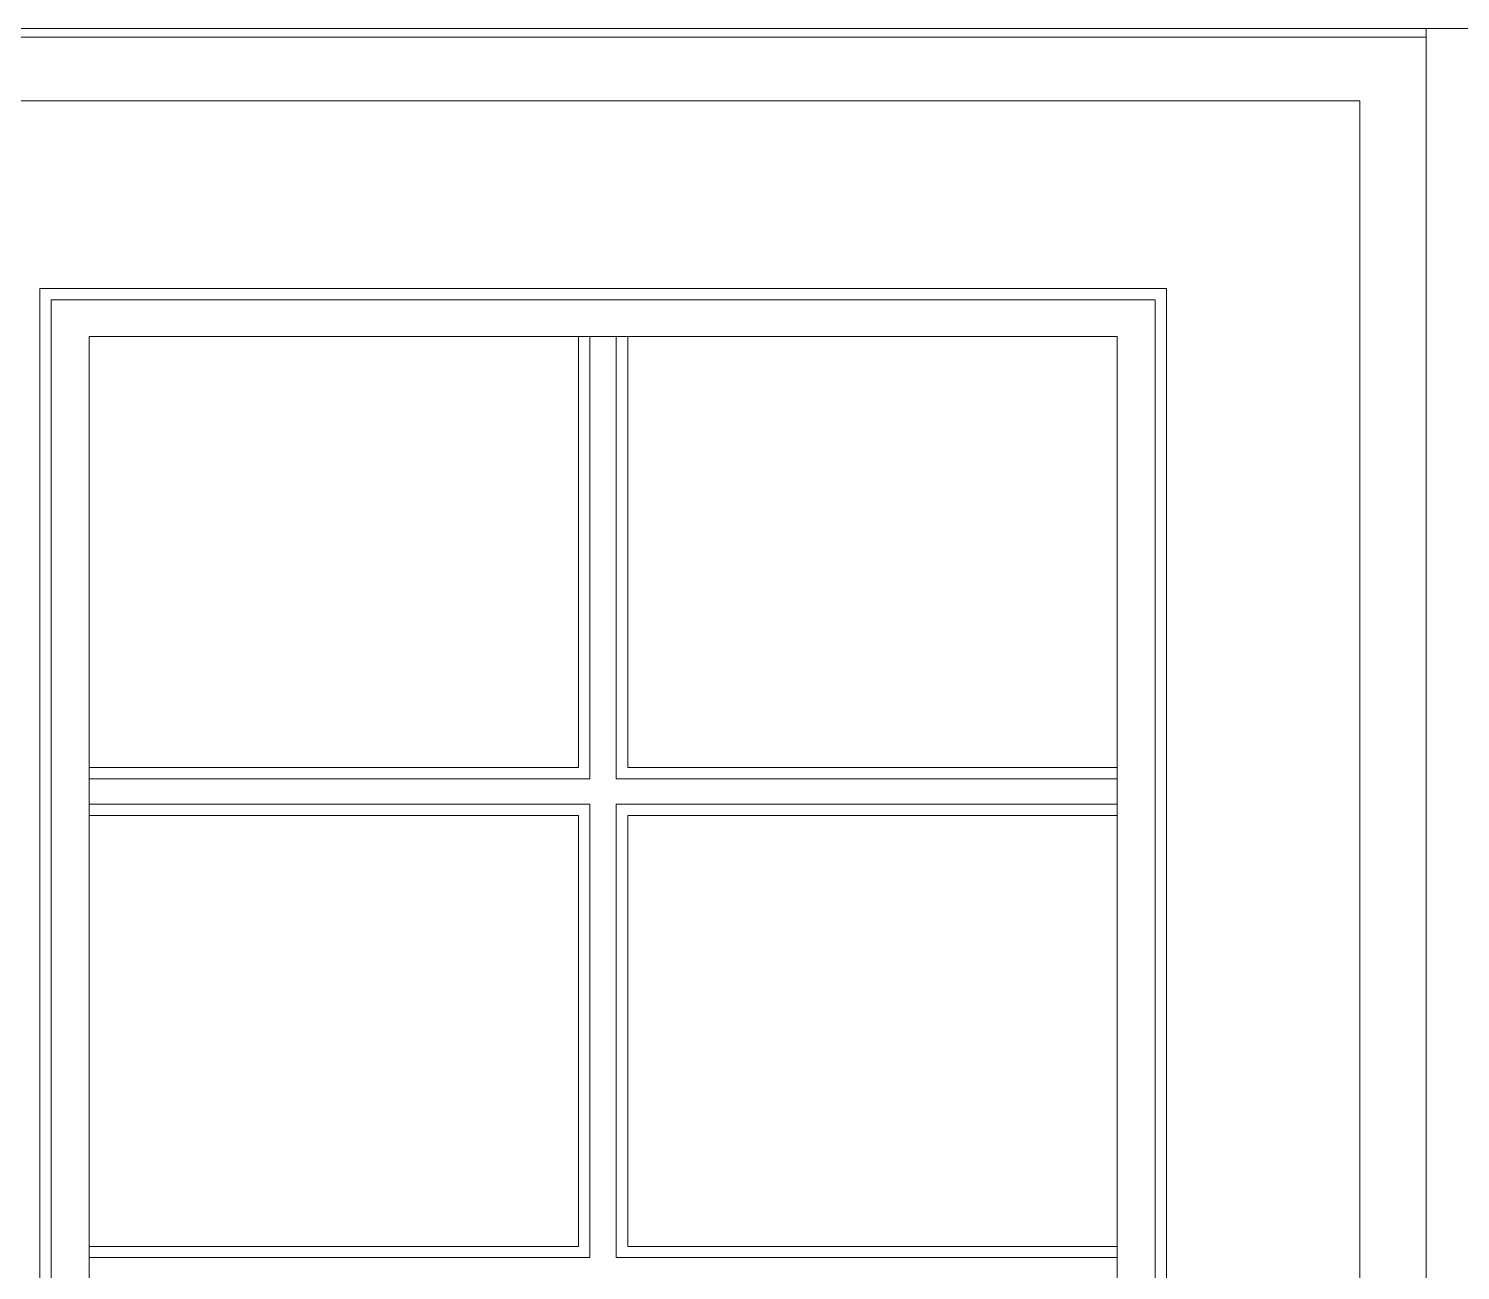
# Model space of a CAD drawing. Header units: inches. Extents: x -5142662 to -4941318, y -3361958 to -3160563.
# Drawn here: x -5011422.08 to -5011390.77, y -3261570.37 to -3261543.21 of the extents above; entities that cross this region are included whole.
import ezdxf

# ---------------------------------------------------------------- set-up
doc = ezdxf.new("R2010")
doc.units = ezdxf.units.IN
doc.header["$LTSCALE"] = 2
doc.header["$MEASUREMENT"] = 0
doc.layers.add('window', color=4, linetype='CONTINUOUS', lineweight=13)

msp = doc.modelspace()

# ---------------------------------------------------------------- linework, layer by layer
at = {"layer": 'window'}
for p, q in [((-5011337.515, -3261543.209), (-5011427.515, -3261543.209)), ((-5011427.515, -3261543.394), (-5011391.515, -3261543.394)), ((-5011391.515, -3261543.394), (-5011391.515, -3261543.209)), ((-5011391.515, -3261543.394), (-5011391.515, -3261589.209)), ((-5011392.962, -3261544.791), (-5011426.069, -3261544.791)), ((-5011392.962, -3261544.791), (-5011392.962, -3261589.209)), ((-5011397.192, -3261548.894), (-5011421.839, -3261548.894)), ((-5011421.839, -3261589.209), (-5011421.839, -3261548.894)), ((-5011397.192, -3261548.894), (-5011397.192, -3261589.209)), ((-5011397.444, -3261549.139), (-5011421.587, -3261549.139)), ((-5011421.587, -3261549.139), (-5011421.587, -3261589.209)), ((-5011397.444, -3261589.209), (-5011397.444, -3261549.139)), ((-5011398.272, -3261549.942), (-5011420.759, -3261549.942)), ((-5011420.759, -3261589.209), (-5011420.759, -3261549.942)), ((-5011410.055, -3261549.942), (-5011410.055, -3261559.371)), ((-5011409.803, -3261559.616), (-5011409.803, -3261549.942)), ((-5011409.227, -3261549.942), (-5011409.227, -3261559.616)), ((-5011408.975, -3261549.942), (-5011408.975, -3261559.371)), ((-5011398.272, -3261589.209), (-5011398.272, -3261549.942)), ((-5011410.055, -3261559.371), (-5011420.759, -3261559.371)), ((-5011398.272, -3261559.371), (-5011408.975, -3261559.371)), ((-5011420.759, -3261559.616), (-5011409.803, -3261559.616)), ((-5011409.227, -3261559.616), (-5011398.272, -3261559.616)), ((-5011409.803, -3261560.175), (-5011420.759, -3261560.175)), ((-5011409.803, -3261570.093), (-5011409.803, -3261560.175)), ((-5011398.272, -3261560.175), (-5011409.227, -3261560.175)), ((-5011409.227, -3261560.175), (-5011409.227, -3261570.093)), ((-5011410.055, -3261560.419), (-5011420.759, -3261560.419)), ((-5011410.055, -3261560.419), (-5011410.055, -3261569.848)), ((-5011398.272, -3261560.419), (-5011408.975, -3261560.419)), ((-5011408.975, -3261560.419), (-5011408.975, -3261569.848)), ((-5011410.055, -3261569.848), (-5011420.759, -3261569.848)), ((-5011398.272, -3261569.848), (-5011408.975, -3261569.848)), ((-5011420.759, -3261570.093), (-5011409.803, -3261570.093)), ((-5011409.227, -3261570.093), (-5011398.272, -3261570.093))]:
    msp.add_line(p, q, dxfattribs=at)

doc.saveas('drawing.dxf')
